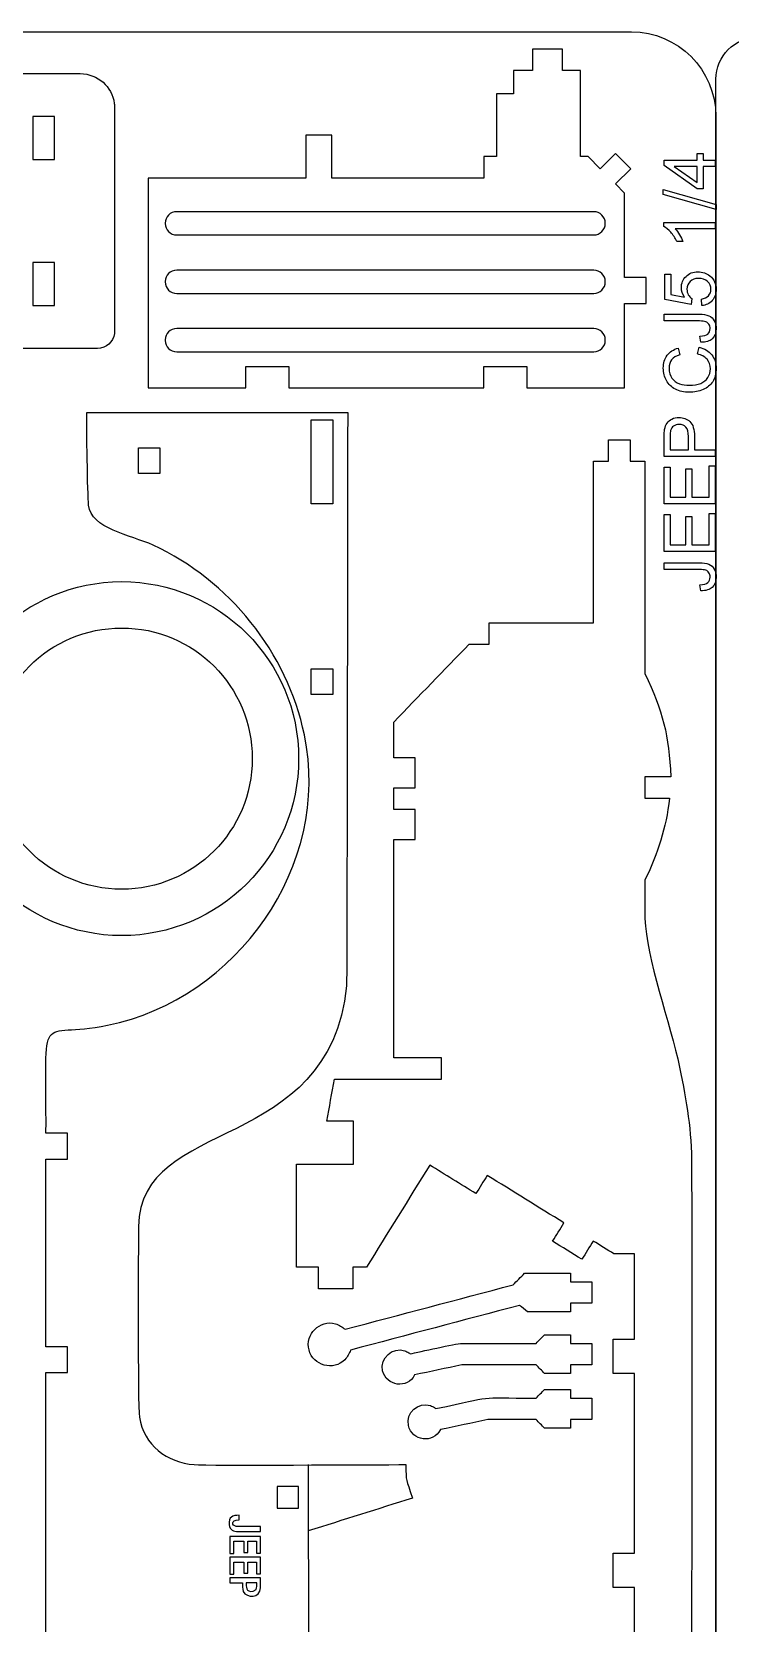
# Model space of a CAD drawing. Extents: x 5 to 585, y 8 to 489.
# Drawn here: x 307.1 to 390, y 109.7 to 298.6 of the extents above; entities that cross this region are included whole.
import ezdxf

# ---------------------------------------------------------------- set-up
doc = ezdxf.new("R2010")
doc.units = 0
doc.layers.get('0').update_dxf_attribs({"linetype": 'CONTINUOUS'})

msp = doc.modelspace()

# ---------------------------------------------------------------- linework, layer by layer
at = {"color": 5}
for p, q in [((208.313075, 298.560168), (378.312975, 298.560168)), ((388.326484, 12.93164), (388.326484, 292.93164)), ((388.313075, 288.560168), (388.313075, 18.560168))]:
    msp.add_line(p, q, dxfattribs=at)
at = {"color": 3}
for p, q in [((370.111456, 296.502455), (366.541056, 296.502455)), ((366.541056, 296.502455), (366.541056, 293.952155)), ((370.111456, 293.952155), (370.111456, 296.502455)), ((366.541056, 293.952155), (364.313556, 293.952155)), ((364.313556, 293.952155), (364.313556, 291.204655)), ((372.247256, 293.952255), (370.111456, 293.952155)), ((372.247256, 283.751255), (372.247256, 293.952255)), ((364.313556, 291.204655), (362.273356, 291.204755)), ((362.273356, 291.204755), (362.273456, 283.751255)), ((316.967975, 289.531868), (316.950575, 262.754168)), ((342.734156, 286.301655), (339.673956, 286.301555)), ((339.673956, 286.301555), (339.673956, 281.201155)), ((342.734156, 281.201155), (342.734156, 286.301655)), ((362.273456, 283.751255), (360.803756, 283.751255)), ((360.803756, 283.751255), (360.803856, 281.201155)), ((373.161456, 283.751255), (372.247256, 283.751255)), ((374.604056, 282.308655), (373.161456, 283.751255)), ((376.407356, 284.111955), (374.604056, 282.308655)), ((378.210656, 282.308655), (376.407356, 284.111955)), ((376.407356, 280.505355), (378.210656, 282.308655)), ((339.673956, 281.201155), (320.948156, 281.201155)), ((320.948156, 281.201155), (320.948156, 256.310855)), ((360.803856, 281.201155), (342.734156, 281.201155)), ((377.489356, 279.423355), (376.407356, 280.505355)), ((377.489256, 269.397255), (377.489356, 279.423355)), ((380.039556, 269.397255), (377.489256, 269.397255)), ((380.039556, 266.337055), (380.039556, 269.397255)), ((377.489356, 256.310855), (377.489256, 266.337055)), ((377.489256, 266.337055), (380.039556, 266.337055)), ((314.928575, 260.980968), (284.072275, 260.998368)), ((332.533156, 256.310855), (332.533256, 258.861155)), ((332.533256, 258.861155), (337.633656, 258.861155)), ((337.633656, 258.861155), (337.633656, 256.310855)), ((360.803756, 256.310855), (360.803856, 258.861155)), ((360.803856, 258.861155), (365.904256, 258.861055)), ((365.904256, 258.861055), (365.904256, 256.310855)), ((320.948156, 256.310855), (332.533156, 256.310855)), ((337.633656, 256.310855), (360.803756, 256.310855)), ((365.904256, 256.310855), (377.489356, 256.310855))]:
    msp.add_line(p, q, dxfattribs=at)
at = {"color": 0}
for p, q in [((382.187075, 282.703268), (382.187075, 283.312868)), ((382.187075, 283.312868), (386.115675, 283.312868)), ((386.115675, 283.312868), (386.115675, 284.134168)), ((386.115675, 284.134168), (386.801475, 284.134168)), ((386.801475, 284.134168), (386.801475, 283.312868)), ((386.801475, 283.312868), (388.249275, 283.312868)), ((388.249275, 283.312868), (388.249275, 282.567768)), ((386.115675, 279.934668), (382.187075, 282.703268)), ((386.115675, 282.567768), (383.387975, 282.567768)), ((383.387975, 282.567768), (386.115675, 280.667068)), ((386.115675, 280.667068), (386.115675, 282.567768)), ((388.249275, 282.567768), (386.801475, 282.567768)), ((386.801475, 282.567768), (386.801475, 279.934668)), ((382.085475, 279.241868), (382.085475, 279.841568)), ((382.085475, 279.841568), (388.350875, 278.080468)), ((386.801475, 279.934668), (386.115675, 279.934668)), ((388.350875, 277.480768), (382.085475, 279.241868)), ((388.350875, 278.080468), (388.350875, 277.480768)), ((382.161675, 275.441668), (382.161675, 275.921468)), ((382.161675, 275.921468), (388.249275, 275.921468)), ((388.249275, 275.921468), (388.249275, 275.176368)), ((388.249275, 275.176368), (383.505075, 275.176368)), ((384.402575, 273.686268), (383.682875, 273.686268)), ((382.263275, 266.785968), (382.263275, 269.791568)), ((382.263275, 269.791568), (382.974475, 269.791568)), ((382.974475, 269.791568), (382.974475, 267.380068)), ((385.379075, 266.201768), (382.263275, 266.785968)), ((382.974475, 267.380068), (384.609975, 267.056868)), ((385.480675, 266.904468), (385.379075, 266.201768)), ((386.657575, 266.066268), (386.598275, 266.845168)), ((382.187075, 264.245868), (382.187075, 265.050168)), ((382.187075, 265.050168), (386.317475, 265.050168)), ((386.365475, 264.245868), (382.187075, 264.245868)), ((383.849375, 261.035568), (384.035675, 260.248168)), ((386.122675, 260.332868), (386.325875, 261.137168)), ((386.527675, 261.722768), (386.428975, 262.442468)), ((382.187075, 248.167568), (382.187075, 250.456468)), ((382.898275, 250.522768), (382.898275, 248.971968)), ((385.065775, 248.971968), (385.065775, 250.538268)), ((385.776975, 250.526968), (385.776975, 248.971968)), ((388.249275, 248.167568), (382.187075, 248.167568)), ((382.898275, 248.971968), (385.065775, 248.971968)), ((385.776975, 248.971968), (388.249275, 248.971968)), ((388.249275, 248.971968), (388.249275, 248.167568)), ((382.187075, 242.537268), (382.187075, 246.914568)), ((382.187075, 246.914568), (382.898275, 246.914568)), ((382.898275, 246.914568), (382.898275, 243.341568)), ((384.760975, 243.341568), (384.760975, 246.685968)), ((384.760975, 246.685968), (385.472175, 246.685968)), ((385.472175, 246.685968), (385.472175, 243.341568)), ((387.538075, 243.341568), (387.538075, 247.058468)), ((387.538075, 247.058468), (388.249275, 247.058468)), ((388.249275, 247.058468), (388.249275, 242.537268)), ((388.249275, 242.537268), (382.187075, 242.537268)), ((382.898275, 243.341568), (384.760975, 243.341568)), ((385.472175, 243.341568), (387.538075, 243.341568)), ((382.187075, 236.889968), (382.187075, 241.267268)), ((382.187075, 241.267268), (382.898275, 241.267268)), ((382.898275, 241.267268), (382.898275, 237.694268)), ((384.760975, 237.694268), (384.760975, 241.038668)), ((384.760975, 241.038668), (385.472175, 241.038668)), ((385.472175, 241.038668), (385.472175, 237.694268)), ((387.538075, 237.694268), (387.538075, 241.411168)), ((387.538075, 241.411168), (388.249275, 241.411168)), ((388.249275, 241.411168), (388.249275, 236.889968)), ((388.249275, 236.889968), (382.187075, 236.889968)), ((382.898275, 237.694268), (384.760975, 237.694268)), ((385.472175, 237.694268), (387.538075, 237.694268)), ((382.187075, 234.756268), (382.187075, 235.560568)), ((382.187075, 235.560568), (386.317475, 235.560568)), ((386.365475, 234.756268), (382.187075, 234.756268)), ((386.527675, 232.233168), (386.428975, 232.952868)), ((334.294075, 121.191668), (331.378075, 121.204168)), ((333.408475, 113.521668), (333.754975, 113.722868))]:
    msp.add_line(p, q, dxfattribs=at)
at = {"color": 7}
for p, q in [((340.302106, 242.530752), (340.302106, 252.503852)), ((340.302106, 252.503852), (342.852106, 252.503852)), ((342.852106, 252.503852), (342.852106, 242.530752)), ((342.852106, 242.530752), (340.302106, 242.530752)), ((336.253275, 125.929068), (336.253275, 123.379068)), ((338.803275, 125.929068), (336.253275, 125.929068)), ((338.803275, 123.379068), (338.803275, 125.929068)), ((336.253275, 123.379068), (338.803275, 123.379068))]:
    msp.add_line(p, q, dxfattribs=at)
at = {"color": 5}
for points in [[(378.312975, 298.560168), (383.813075, 298.560168), (388.313075, 294.060068), (388.313075, 288.560168)], [(388.326484, 292.93164), (388.326484, 295.68164), (390.576484, 297.93164), (393.326484, 297.93164)]]:
    msp.add_open_spline(points, degree=3, dxfattribs=at)
at = {"color": 3}
for points in [[(286.377775, 293.610568), (295.214975, 293.610568), (304.052175, 293.610568), (312.889375, 293.610568)], [(312.889375, 293.610568), (315.001875, 293.541568), (316.666875, 292.087568), (316.933075, 290.064268)], [(316.933075, 290.064268), (316.944675, 289.886768), (316.956375, 289.709368), (316.967975, 289.531868)], [(316.950575, 262.754168), (316.817775, 261.742968), (315.985075, 261.015468), (314.928575, 260.980968)], [(313.884075, 242.391068), (313.757775, 243.752668), (313.632475, 251.767168), (313.681775, 253.398768)], [(313.681775, 253.398768), (323.996775, 253.398768), (334.311875, 253.398768), (344.626875, 253.398768)], [(344.626875, 253.398768), (344.626875, 243.875368), (344.531075, 185.684668), (344.497675, 185.359968)], [(375.584675, 247.610668), (375.584675, 248.460368), (375.584675, 249.310168), (375.584675, 250.159868)], [(375.584675, 250.159868), (376.434375, 250.159868), (377.284175, 250.159868), (378.133875, 250.159868)], [(378.133875, 250.159868), (378.133875, 249.310168), (378.133875, 248.460368), (378.133875, 247.610668)], [(373.809475, 228.440868), (373.809475, 234.830768), (373.809475, 241.220768), (373.809475, 247.610668)], [(373.809475, 247.610668), (374.401175, 247.610668), (374.992975, 247.610668), (375.584675, 247.610668)], [(378.133875, 247.610668), (378.725675, 247.610668), (379.317375, 247.610668), (379.909175, 247.610668)], [(379.909175, 247.610668), (379.909175, 239.206668), (379.909175, 230.802568), (379.909175, 222.398568)], [(321.548575, 237.636068), (318.825575, 238.886168), (314.145975, 239.566768), (313.884075, 242.391068)], [(339.487475, 215.151868), (337.451575, 224.872668), (330.574575, 233.492268), (321.548575, 237.636068)], [(296.809675, 212.315168), (296.809675, 223.913068), (306.211775, 233.315168), (317.809675, 233.315168)], [(317.809675, 233.315168), (329.407575, 233.315168), (338.809675, 223.913068), (338.809675, 212.315168)], [(302.309675, 212.315168), (302.309675, 220.875568), (309.249275, 227.815168), (317.809675, 227.815168)], [(317.809675, 227.815168), (326.370075, 227.815168), (333.309675, 220.875568), (333.309675, 212.315168)], [(361.405975, 225.891668), (361.405975, 226.741368), (361.405975, 227.591168), (361.405975, 228.440868)], [(361.405975, 228.440868), (365.540475, 228.440868), (369.674975, 228.440868), (373.809475, 228.440868)], [(350.086875, 216.652668), (353.070075, 219.732368), (356.053175, 222.811968), (359.036375, 225.891668)], [(359.036375, 225.891668), (359.826275, 225.891668), (360.616075, 225.891668), (361.405975, 225.891668)], [(379.909175, 222.398568), (382.024275, 218.010068), (382.769175, 215.029868), (382.968175, 210.162368)], [(350.086875, 212.397968), (350.086875, 213.816168), (350.086875, 215.234468), (350.086875, 216.652668)], [(316.135175, 180.675368), (331.496875, 183.837168), (342.750575, 199.571468), (339.487475, 215.151868)], [(317.809675, 191.315168), (306.211775, 191.315168), (296.809675, 200.717268), (296.809675, 212.315168)], [(317.809675, 196.815168), (309.249275, 196.815168), (302.309675, 203.754768), (302.309675, 212.315168)], [(333.309675, 212.315168), (333.309675, 203.754768), (326.370075, 196.815168), (317.809675, 196.815168)], [(338.809675, 212.315168), (338.809675, 200.717268), (329.407575, 191.315168), (317.809675, 191.315168)], [(352.636075, 212.397868), (351.786375, 212.397868), (350.936575, 212.397968), (350.086875, 212.397968)], [(352.636075, 208.829068), (352.636075, 210.018668), (352.636075, 211.208268), (352.636075, 212.397868)], [(382.968175, 210.162368), (381.948475, 210.162368), (380.928875, 210.162368), (379.909175, 210.162368)], [(379.909175, 210.162368), (379.909175, 209.312668), (379.909175, 208.462968), (379.909175, 207.613268)], [(350.086875, 206.279868), (350.086875, 207.129568), (350.086875, 207.979368), (350.086875, 208.829068)], [(350.086875, 208.829068), (350.936575, 208.829068), (351.786375, 208.829068), (352.636075, 208.829068)], [(352.636075, 206.279868), (351.786375, 206.279868), (350.936575, 206.279868), (350.086875, 206.279868)], [(352.636075, 202.710968), (352.636075, 203.900568), (352.636075, 205.090268), (352.636075, 206.279868)], [(379.909175, 207.613268), (380.882375, 207.613268), (381.855675, 207.613268), (382.828875, 207.613268)], [(382.828875, 207.613268), (382.384175, 204.000768), (381.480275, 201.185868), (379.909175, 197.926068)], [(350.086875, 176.811368), (350.086875, 185.444568), (350.086975, 194.077768), (350.086975, 202.710968)], [(350.086975, 202.710968), (350.936675, 202.710968), (351.786375, 202.710968), (352.636075, 202.710968)], [(379.909175, 197.926068), (379.909175, 196.396468), (379.909175, 194.866868), (379.909175, 193.337268)], [(379.909175, 193.337268), (380.004175, 188.835768), (382.981175, 180.713868), (384.006775, 175.711168)], [(344.497675, 185.359968), (342.422875, 165.186268), (319.939175, 169.937968), (319.801875, 156.788468)], [(308.826075, 167.859368), (308.871375, 183.307768), (307.697275, 178.938668), (316.135175, 180.675368)], [(355.746375, 176.811368), (353.859875, 176.811368), (351.973375, 176.811368), (350.086875, 176.811368)], [(355.746375, 174.262168), (355.746375, 175.111868), (355.746375, 175.961668), (355.746375, 176.811368)], [(384.006775, 175.711168), (384.891075, 171.397468), (385.428275, 168.336168), (385.440975, 163.862968)], [(342.154975, 169.299768), (342.453875, 170.953868), (342.752875, 172.608068), (343.051775, 174.262168)], [(343.051775, 174.262168), (347.283275, 174.262168), (351.514875, 174.262168), (355.746375, 174.262168)], [(345.312375, 169.299768), (344.259875, 169.299768), (343.207475, 169.299768), (342.154975, 169.299768)], [(345.312375, 164.201468), (345.312375, 165.900868), (345.312375, 167.600368), (345.312375, 169.299768)], [(311.375675, 167.859368), (310.525775, 167.859368), (309.675975, 167.859368), (308.826075, 167.859368)], [(311.375675, 164.799868), (311.375675, 165.819668), (311.375675, 166.839568), (311.375675, 167.859368)], [(308.826075, 142.518868), (308.826075, 149.945868), (308.826075, 157.372868), (308.826075, 164.799868)], [(308.826075, 164.799868), (309.675975, 164.799868), (310.525775, 164.799868), (311.375675, 164.799868)], [(338.560475, 151.957668), (338.560475, 156.038968), (338.560475, 160.120168), (338.560475, 164.201468)], [(338.560475, 164.201468), (340.811075, 164.201468), (343.061775, 164.201468), (345.312375, 164.201468)], [(354.365475, 164.083368), (351.862375, 160.041468), (349.359375, 155.999568), (346.856275, 151.957668)], [(359.843575, 160.690668), (358.017575, 161.821568), (356.191475, 162.952468), (354.365475, 164.083368)], [(361.185675, 162.857968), (360.738275, 162.135568), (360.290975, 161.413068), (359.843575, 160.690668)], [(370.295475, 157.216468), (367.258875, 159.096968), (364.222275, 160.977468), (361.185675, 162.857968)], [(385.440975, 163.862968), (385.500175, 143.033068), (385.440975, 122.202968), (385.440975, 101.372968)], [(319.801875, 156.788468), (319.781975, 154.882268), (319.692475, 135.530468), (319.910975, 134.182268)], [(368.953275, 155.049168), (369.400675, 155.771568), (369.848075, 156.494068), (370.295475, 157.216468)], [(372.421875, 152.901168), (371.265675, 153.617168), (370.109475, 154.333168), (368.953275, 155.049168)], [(373.764075, 155.068368), (373.316675, 154.345968), (372.869275, 153.623568), (372.421875, 152.901168)], [(376.224675, 153.544668), (375.404475, 154.052568), (374.584275, 154.560468), (373.764075, 155.068368)], [(378.664375, 153.544668), (377.851175, 153.544668), (377.037875, 153.544668), (376.224675, 153.544668)], [(378.664375, 143.426468), (378.664375, 146.799168), (378.664375, 150.171968), (378.664375, 153.544668)], [(341.178875, 151.957668), (340.306075, 151.957668), (339.433275, 151.957668), (338.560475, 151.957668)], [(341.178875, 149.408568), (341.178875, 150.258268), (341.178875, 151.107968), (341.178875, 151.957668)], [(346.856275, 151.957668), (346.323375, 151.957668), (345.790475, 151.957668), (345.257575, 151.957668)], [(345.257575, 151.957668), (345.257575, 151.107968), (345.257575, 150.258268), (345.257575, 149.408568)], [(364.253975, 149.867568), (364.711875, 150.328568), (365.169775, 150.789668), (365.627675, 151.250668)], [(365.627675, 151.250668), (367.437675, 151.250768), (369.247575, 151.250768), (371.057475, 151.250868)], [(371.057475, 151.250868), (371.057575, 150.910968), (371.057475, 150.571068), (371.057475, 150.231168)], [(345.257575, 149.408568), (343.897975, 149.408568), (342.538475, 149.408568), (341.178875, 149.408568)], [(344.314275, 144.592168), (350.960775, 146.350668), (357.607375, 148.109168), (364.253975, 149.867568)], [(371.057475, 150.231168), (371.907275, 150.231168), (372.757075, 150.231268), (373.606775, 150.231168)], [(373.606775, 150.231168), (373.606775, 149.381468), (373.606775, 148.531768), (373.606775, 147.682068)], [(365.037375, 147.437968), (358.346975, 145.667868), (351.656575, 143.897868), (344.966175, 142.127868)], [(365.959275, 146.662168), (365.651975, 146.920768), (365.344675, 147.179268), (365.037375, 147.437968)], [(373.606775, 147.682068), (372.757075, 147.682068), (371.907375, 147.681968), (371.057575, 147.681968)], [(371.057575, 147.681968), (371.057675, 147.342068), (371.057675, 147.002068), (371.057675, 146.662168)], [(340.041575, 142.143468), (339.548075, 144.008568), (341.311575, 145.760768), (343.173475, 145.255468)], [(371.057675, 146.662168), (369.358175, 146.662268), (367.658775, 146.662168), (365.959275, 146.662168)], [(343.173475, 145.255468), (343.648975, 145.126468), (343.966875, 144.860368), (344.314275, 144.592168)], [(366.978875, 142.928868), (367.318775, 143.268768), (367.658575, 143.608568), (367.998475, 143.948468)], [(367.998475, 143.948468), (369.018175, 143.948468), (370.037875, 143.948468), (371.057575, 143.948468)], [(371.057575, 143.948468), (371.057575, 143.608568), (371.057575, 143.268768), (371.057575, 142.928868)], [(311.375675, 142.518868), (310.525775, 142.518868), (309.675975, 142.518868), (308.826075, 142.518868)], [(311.375675, 139.459368), (311.375675, 140.479168), (311.375675, 141.499068), (311.375675, 142.518868)], [(344.302775, 140.987168), (342.934475, 139.626968), (340.534975, 140.278368), (340.041575, 142.143468)], [(344.966175, 142.127868), (344.796875, 141.722968), (344.652175, 141.334368), (344.302775, 140.987168)], [(348.773975, 139.682968), (348.453275, 141.192868), (349.930775, 142.523468), (351.398975, 142.046468)], [(351.398975, 142.046468), (351.559075, 141.970068), (351.719275, 141.893768), (351.879375, 141.817368)], [(351.879375, 141.817368), (351.932875, 141.771668), (351.986475, 141.725968), (352.039975, 141.680268)], [(352.039975, 141.680268), (353.095275, 141.904568), (357.434475, 142.889668), (358.182175, 142.928868)], [(358.182175, 142.928868), (361.114375, 142.928868), (364.046675, 142.928868), (366.978875, 142.928868)], [(371.057575, 142.928868), (371.907275, 142.928868), (372.757075, 142.928868), (373.606775, 142.928868)], [(373.606775, 142.928868), (373.606775, 142.079168), (373.606775, 141.229368), (373.606775, 140.379668)], [(376.115175, 139.347668), (376.115175, 140.707268), (376.115175, 142.066868), (376.115175, 143.426468)], [(376.115175, 143.426468), (376.964875, 143.426468), (377.814675, 143.426468), (378.664375, 143.426468)], [(358.182175, 140.379668), (356.311475, 139.982068), (354.440675, 139.584368), (352.569975, 139.186768)], [(366.978875, 140.379668), (364.046675, 140.379668), (361.114375, 140.379668), (358.182175, 140.379668)], [(367.998475, 139.360068), (367.658575, 139.699968), (367.318775, 140.039768), (366.978875, 140.379668)], [(373.606775, 140.379668), (372.757075, 140.379668), (371.907275, 140.379668), (371.057575, 140.379668)], [(371.057575, 140.379668), (371.057575, 140.039768), (371.057575, 139.699968), (371.057575, 139.360068)], [(308.826075, 105.753668), (308.826075, 116.988868), (308.826075, 128.224168), (308.826075, 139.459368)], [(308.826075, 139.459368), (309.675975, 139.459368), (310.525775, 139.459368), (311.375675, 139.459368)], [(352.569975, 139.186768), (351.761875, 137.493168), (349.168275, 137.826468), (348.773975, 139.682968)], [(371.057575, 139.360068), (370.037875, 139.360068), (369.018175, 139.360068), (367.998475, 139.360068)], [(378.664375, 139.347668), (377.814675, 139.347668), (376.964875, 139.347668), (376.115175, 139.347668)], [(378.664375, 118.036568), (378.664375, 125.140268), (378.664375, 132.243968), (378.664375, 139.347668)], [(351.833075, 133.185968), (351.512275, 134.695468), (352.990175, 136.026868), (354.457975, 135.549568)], [(355.098975, 135.183368), (362.356275, 136.726168), (359.559575, 136.432168), (366.978875, 136.432268)], [(366.978875, 136.432268), (367.318675, 136.772168), (367.658575, 137.111968), (367.998475, 137.451968)], [(367.998475, 137.451968), (369.018075, 137.451968), (370.037875, 137.452068), (371.057475, 137.452068)], [(371.057475, 137.452068), (371.057575, 137.112168), (371.057575, 136.772168), (371.057575, 136.432268)], [(371.057575, 136.432268), (371.907375, 136.432268), (372.757075, 136.432468), (373.606775, 136.432368)], [(373.606775, 136.432368), (373.606775, 135.582668), (373.606775, 134.732968), (373.606775, 133.883268)], [(319.910975, 134.182268), (320.455275, 130.823968), (323.152375, 128.811968), (326.422575, 128.534668)], [(354.457975, 135.549568), (354.618175, 135.473168), (354.778375, 135.396768), (354.938475, 135.320368)], [(354.938475, 135.320368), (354.991975, 135.274668), (355.045475, 135.229068), (355.098975, 135.183368)], [(355.629075, 132.689768), (354.822375, 130.998068), (352.227975, 131.327668), (351.833075, 133.185968)], [(361.241375, 133.882968), (359.370575, 133.485268), (357.499775, 133.087568), (355.629075, 132.689768)], [(366.978875, 133.883168), (365.066375, 133.883068), (363.153775, 133.882968), (361.241375, 133.882968)], [(367.998575, 132.863368), (367.658675, 133.203368), (367.318775, 133.543168), (366.978875, 133.883168)], [(371.057675, 132.863568), (370.037975, 132.863468), (369.018175, 132.863368), (367.998575, 132.863368)], [(373.606775, 133.883268), (372.757075, 133.883268), (371.907375, 133.883168), (371.057575, 133.883168)], [(371.057575, 133.883168), (371.057675, 133.543268), (371.057575, 133.203468), (371.057675, 132.863568)], [(326.422575, 128.534668), (327.941175, 128.405868), (347.940475, 128.534668), (351.543675, 128.534668)], [(351.543675, 128.534668), (351.543675, 126.337268), (351.543275, 126.994068), (352.308475, 124.560368)], [(352.308475, 124.560368), (348.191575, 123.265968), (344.074775, 121.971668), (339.957875, 120.677268)], [(339.957875, 120.677268), (339.957875, 96.770668), (340.165475, 72.221668), (339.957875, 48.468568)], [(376.115175, 113.957868), (376.115175, 115.317468), (376.115175, 116.676968), (376.115175, 118.036568)], [(376.115175, 118.036568), (376.964875, 118.036568), (377.814675, 118.036568), (378.664375, 118.036568)], [(378.664375, 113.957868), (377.814675, 113.957868), (376.964875, 113.957868), (376.115175, 113.957868)], [(378.664375, 101.257968), (378.664375, 105.491268), (378.664375, 109.724568), (378.664375, 113.957868)]]:
    msp.add_open_spline(points, degree=3, dxfattribs=at)
at = {"color": 7}
for points in [[(309.830275, 288.512168), (308.980575, 288.512168), (308.130875, 288.512168), (307.281175, 288.512168)], [(307.281175, 288.512168), (307.281175, 286.812668), (307.281175, 285.113268), (307.281175, 283.413768)], [(309.830275, 283.413768), (309.830275, 285.113268), (309.830275, 286.812668), (309.830275, 288.512168)], [(307.281175, 283.413768), (308.130875, 283.413768), (308.980575, 283.413768), (309.830275, 283.413768)], [(309.830275, 271.177768), (308.980575, 271.177768), (308.130875, 271.177768), (307.281175, 271.177768)], [(307.281175, 271.177768), (307.281175, 269.478268), (307.281175, 267.778868), (307.281175, 266.079368)], [(309.830275, 266.079368), (309.830275, 267.778868), (309.830275, 269.478268), (309.830275, 271.177768)], [(307.281175, 266.079368), (308.130875, 266.079368), (308.980575, 266.079368), (309.830275, 266.079368)], [(319.801875, 246.143368), (319.801875, 247.163268), (319.801875, 248.183068), (319.801875, 249.202968)], [(319.801875, 249.202968), (320.651775, 249.202968), (321.501575, 249.202968), (322.351475, 249.202968)], [(322.351475, 249.202968), (322.351475, 248.183068), (322.351475, 247.163268), (322.351475, 246.143368)], [(322.351475, 246.143368), (321.501575, 246.143368), (320.651775, 246.143368), (319.801875, 246.143368)], [(340.305375, 219.919468), (340.305375, 220.939268), (340.305375, 221.959168), (340.305375, 222.978968)], [(340.305375, 222.978968), (341.155275, 222.978968), (342.005075, 222.978968), (342.854975, 222.978968)], [(342.854975, 222.978968), (342.854975, 221.959168), (342.854975, 220.939268), (342.854975, 219.919468)], [(342.854975, 219.919468), (342.005075, 219.919468), (341.155275, 219.919468), (340.305375, 219.919468)]]:
    msp.add_open_spline(points, degree=3, dxfattribs=at)
at = {"color": 0}
for points in [[(324.335556, 277.214155), (323.591956, 277.214155), (322.985556, 276.607755), (322.985556, 275.864155)], [(322.985556, 275.864155), (322.985556, 275.846455), (322.985556, 275.828655), (322.985556, 275.810955)], [(322.985556, 275.810955), (322.985556, 275.067355), (323.591956, 274.460955), (324.335556, 274.460955)], [(373.842756, 277.214155), (357.340356, 277.214155), (340.837956, 277.214155), (324.335556, 277.214155)], [(375.192756, 275.864155), (375.192756, 276.607755), (374.586356, 277.214155), (373.842756, 277.214155)], [(373.842756, 274.460955), (374.586356, 274.460955), (375.192756, 275.067355), (375.192756, 275.810955)], [(375.192756, 275.810955), (375.192756, 275.828655), (375.192756, 275.846455), (375.192756, 275.864155)], [(324.335556, 274.460955), (340.837956, 274.460955), (357.340356, 274.460955), (373.842756, 274.460955)], [(382.971675, 274.778468), (382.693675, 275.090368), (382.424175, 275.311868), (382.161675, 275.441668)], [(383.682875, 273.686268), (383.488175, 274.102568), (383.251075, 274.466668), (382.971675, 274.778468)], [(383.505075, 275.176368), (383.677275, 274.997168), (383.847975, 274.761568), (384.018775, 274.470868)], [(384.018775, 274.470868), (384.189475, 274.180168), (384.317875, 273.917668), (384.402575, 273.686268)], [(324.335556, 270.280255), (323.591956, 270.280255), (322.985556, 269.673855), (322.985556, 268.930255)], [(373.842756, 270.280255), (357.340356, 270.280255), (340.837956, 270.280255), (324.335556, 270.280255)], [(375.192756, 268.930255), (375.192756, 269.673855), (374.586356, 270.280255), (373.842756, 270.280255)], [(384.777975, 269.534768), (385.144775, 269.897468), (385.616175, 270.079468), (386.191875, 270.079468)], [(386.191875, 270.079468), (386.740775, 270.079468), (387.214975, 269.920068), (387.614275, 269.601068)], [(322.985556, 268.930255), (322.985556, 268.912555), (322.985556, 268.894855), (322.985556, 268.877155)], [(322.985556, 268.877155), (322.985556, 268.133555), (323.591956, 267.527155), (324.335556, 267.527155)], [(373.842756, 267.527155), (374.586356, 267.527155), (375.192756, 268.133555), (375.192756, 268.877155)], [(375.192756, 268.877155), (375.192756, 268.894855), (375.192756, 268.912555), (375.192756, 268.930255)], [(384.227575, 268.198468), (384.227575, 268.726268), (384.411075, 269.172168), (384.777975, 269.534768)], [(384.609975, 267.056868), (384.354575, 267.419568), (384.227575, 267.800568), (384.227575, 268.198468)], [(385.256275, 268.939268), (385.010775, 268.703668), (384.887975, 268.391768), (384.887975, 268.003768)], [(386.260975, 269.292068), (385.836275, 269.292068), (385.501875, 269.174968), (385.256275, 268.939268)], [(387.336275, 268.923768), (387.065375, 269.169268), (386.706875, 269.292068), (386.260975, 269.292068)], [(387.741275, 268.010768), (387.741275, 268.373468), (387.605775, 268.676868), (387.336275, 268.923768)], [(387.614275, 269.601068), (388.105375, 269.213068), (388.350875, 268.682468), (388.350875, 268.010768)], [(324.335556, 267.527155), (340.837956, 267.527155), (357.340356, 267.527155), (373.842756, 267.527155)], [(384.887975, 268.003768), (384.887975, 267.762468), (384.943075, 267.546568), (385.053075, 267.354668)], [(385.053075, 267.354668), (385.163175, 267.164168), (385.305675, 267.014568), (385.480675, 266.904468)], [(386.598275, 266.845168), (386.977875, 266.903068), (387.262875, 267.037068), (387.454775, 267.245968)], [(387.886575, 266.663168), (387.577575, 266.314668), (387.168375, 266.115668), (386.657575, 266.066268)], [(387.454775, 267.245968), (387.645275, 267.454768), (387.741275, 267.710268), (387.741275, 268.010768)], [(388.350875, 268.010768), (388.350875, 267.460468), (388.195675, 267.011668), (387.886575, 266.663168)], [(386.317475, 265.050168), (386.824075, 265.050168), (387.216375, 264.989568), (387.495775, 264.866768)], [(387.495775, 264.866768), (387.773775, 264.743968), (387.985375, 264.550668), (388.132175, 264.283968)], [(324.335556, 263.346555), (323.591956, 263.346555), (322.985556, 262.740155), (322.985556, 261.996555)], [(373.842756, 263.346555), (357.340356, 263.346555), (340.837956, 263.346555), (324.335556, 263.346555)], [(375.192756, 261.996555), (375.192756, 262.740155), (374.586356, 263.346555), (373.842756, 263.346555)], [(387.124575, 264.164068), (386.966575, 264.219068), (386.712575, 264.245868), (386.365475, 264.245868)], [(386.428975, 262.442468), (386.893175, 262.462268), (387.210675, 262.548268), (387.382875, 262.702068)], [(387.501375, 263.862068), (387.408275, 264.007368), (387.282675, 264.108968), (387.124575, 264.164068)], [(387.382875, 262.702068), (387.553575, 262.855968), (387.639675, 263.070468), (387.639675, 263.342768)], [(387.639675, 263.342768), (387.639675, 263.543168), (387.593075, 263.716668), (387.501375, 263.862068)], [(388.350875, 263.349868), (388.350875, 262.817868), (388.198475, 262.411468), (387.892275, 262.129168)], [(388.132175, 264.283968), (388.277475, 264.018668), (388.350875, 263.706868), (388.350875, 263.349868)], [(322.985556, 261.996555), (322.985556, 261.978855), (322.985556, 261.961155), (322.985556, 261.943455)], [(322.985556, 261.943455), (322.985556, 261.199855), (323.591956, 260.593455), (324.335556, 260.593455)], [(373.842756, 260.593455), (374.586356, 260.593455), (375.192756, 261.199855), (375.192756, 261.943455)], [(375.192756, 261.943455), (375.192756, 261.961155), (375.192756, 261.978855), (375.192756, 261.996555)], [(382.548375, 260.171968), (382.857375, 260.585368), (383.290575, 260.873268), (383.849375, 261.035568)], [(386.325875, 261.137168), (386.984875, 260.969268), (387.485875, 260.667268), (387.831575, 260.231268)], [(387.892275, 262.129168), (387.586075, 261.846968), (387.131675, 261.711468), (386.527675, 261.722768)], [(324.335556, 260.593455), (340.837956, 260.593455), (357.340356, 260.593455), (373.842756, 260.593455)], [(382.085475, 258.643668), (382.085475, 259.250468), (382.239375, 259.759868), (382.548375, 260.171968)], [(383.073275, 259.637168), (382.871475, 259.370468), (382.771275, 259.034568), (382.771275, 258.629568)], [(384.035675, 260.248168), (383.595375, 260.108468), (383.273675, 259.903868), (383.073275, 259.637168)], [(387.276975, 259.702068), (387.017375, 260.012468), (386.633575, 260.222768), (386.122675, 260.332868)], [(387.665075, 258.564668), (387.665075, 259.013468), (387.535275, 259.391568), (387.276975, 259.702068)], [(387.831575, 260.231268), (388.177275, 259.795168), (388.350875, 259.261768), (388.350875, 258.630968)], [(382.450975, 257.176168), (382.206875, 257.620668), (382.085475, 258.110268), (382.085475, 258.643668)], [(383.522075, 256.147468), (383.052175, 256.388768), (382.695075, 256.731668), (382.450975, 257.176168)], [(382.771275, 258.629568), (382.771275, 258.165368), (382.882775, 257.775868), (383.105775, 257.464068)], [(383.105775, 257.464068), (383.328675, 257.152168), (383.629275, 256.932068), (384.004675, 256.806468)], [(385.168775, 256.615968), (385.683875, 256.615968), (386.133975, 256.690768), (386.517875, 256.840268)], [(386.517875, 256.840268), (386.903075, 256.989868), (387.189575, 257.222768), (387.380075, 257.538768)], [(387.951575, 257.039268), (387.686275, 256.630068), (387.300975, 256.319568), (386.797275, 256.106568)], [(387.380075, 257.538768), (387.570575, 257.854868), (387.665075, 258.196368), (387.665075, 258.564668)], [(388.350875, 258.630968), (388.350875, 257.979068), (388.218275, 257.448468), (387.951575, 257.039268)], [(385.173075, 255.786168), (384.542275, 255.786168), (383.991975, 255.906168), (383.522075, 256.147468)], [(384.004675, 256.806468), (384.381375, 256.679468), (384.769475, 256.615968), (385.168775, 256.615968)], [(386.797275, 256.106568), (386.292075, 255.893468), (385.751575, 255.786168), (385.173075, 255.786168)], [(382.187075, 250.456468), (382.187075, 250.858568), (382.206875, 251.166268), (382.244975, 251.379268)], [(382.244975, 251.379268), (382.294375, 251.677068), (382.388875, 251.926868), (382.527175, 252.128568)], [(382.527175, 252.128568), (382.666875, 252.330368), (382.861675, 252.492668), (383.111375, 252.615468)], [(382.951975, 251.270668), (382.916675, 251.135168), (382.898275, 250.885368), (382.898275, 250.522768)], [(383.310375, 251.777268), (383.129775, 251.648868), (383.009775, 251.479468), (382.951975, 251.270668)], [(383.111375, 252.615468), (383.361175, 252.738168), (383.636375, 252.798868), (383.936875, 252.798868)], [(383.960875, 251.969168), (383.708275, 251.969168), (383.490975, 251.905668), (383.310375, 251.777268)], [(383.936875, 252.798868), (384.450575, 252.798868), (384.886575, 252.635168), (385.242175, 252.306368)], [(384.776475, 251.643168), (384.583175, 251.860468), (384.312275, 251.969168), (383.960875, 251.969168)], [(385.065775, 250.538268), (385.065775, 251.057568), (384.969875, 251.424468), (384.776475, 251.643168)], [(385.242175, 252.306368), (385.599175, 251.979068), (385.776975, 251.384968), (385.776975, 250.526968)], [(386.317475, 235.560568), (386.824075, 235.560568), (387.216375, 235.499968), (387.495775, 235.377168)], [(387.124575, 234.674468), (386.966575, 234.729468), (386.712575, 234.756268), (386.365475, 234.756268)], [(387.501375, 234.372468), (387.408275, 234.517768), (387.282675, 234.619368), (387.124575, 234.674468)], [(387.495775, 235.377168), (387.773775, 235.254368), (387.985375, 235.061068), (388.132175, 234.794368)], [(387.639675, 233.853168), (387.639675, 234.053568), (387.593075, 234.227068), (387.501375, 234.372468)], [(388.132175, 234.794368), (388.277475, 234.529068), (388.350875, 234.217268), (388.350875, 233.860268)], [(386.428975, 232.952868), (386.893175, 232.972668), (387.210675, 233.058668), (387.382875, 233.212468)], [(387.892275, 232.639568), (387.586075, 232.357368), (387.131675, 232.221868), (386.527675, 232.233168)], [(387.382875, 233.212468), (387.553575, 233.366368), (387.639675, 233.580868), (387.639675, 233.853168)], [(388.350875, 233.860268), (388.350875, 233.328268), (388.198475, 232.921868), (387.892275, 232.639568)], [(339.957875, 128.534668), (339.957875, 125.915568), (339.957875, 123.296368), (339.957875, 120.677268)], [(331.733775, 122.525668), (331.005975, 122.525668), (330.441675, 122.346168), (330.571575, 121.392668)], [(330.571575, 121.392668), (330.654775, 120.781768), (331.088175, 120.614068), (331.641475, 120.606668)], [(331.378075, 121.204168), (330.939975, 121.271768), (330.634775, 121.971568), (331.733775, 121.971568)], [(331.733775, 121.971568), (331.733775, 122.156268), (331.733775, 122.340968), (331.733775, 122.525668)], [(334.294075, 120.606668), (334.294075, 120.801668), (334.294075, 120.996668), (334.294075, 121.191668)], [(334.294075, 120.027068), (333.072975, 120.027068), (331.851875, 120.027068), (330.630775, 120.027068)], [(330.630775, 120.027068), (330.630775, 119.353168), (330.630775, 118.679368), (330.630775, 118.005468)], [(331.123375, 118.005468), (331.123375, 118.484368), (331.123375, 118.963268), (331.123375, 119.442168)], [(331.123375, 119.442168), (331.513275, 119.442168), (331.903175, 119.442168), (332.293075, 119.442168)], [(331.641475, 120.606668), (332.525675, 120.606668), (333.409875, 120.606668), (334.294075, 120.606668)], [(332.293075, 119.442168), (332.293075, 119.004268), (332.293075, 118.566468), (332.293075, 118.128568)], [(332.785675, 118.128568), (332.785675, 118.566468), (332.785675, 119.004268), (332.785675, 119.442168)], [(332.785675, 119.442168), (333.124275, 119.442168), (333.462875, 119.442168), (333.801475, 119.442168)], [(333.801475, 119.442168), (333.801475, 118.976968), (333.801475, 118.511668), (333.801475, 118.046468)], [(334.294075, 118.046468), (334.294075, 118.706668), (334.294075, 119.366868), (334.294075, 120.027068)], [(330.630775, 118.005468), (330.794975, 118.005468), (330.959175, 118.005468), (331.123375, 118.005468)], [(334.294075, 117.559068), (333.072975, 117.559068), (331.851875, 117.559068), (330.630775, 117.559068)], [(330.630775, 117.559068), (330.630775, 116.885268), (330.630775, 116.211368), (330.630775, 115.537568)], [(332.293075, 118.128568), (332.457275, 118.128568), (332.621475, 118.128568), (332.785675, 118.128568)], [(333.801475, 118.046468), (333.965675, 118.046468), (334.129875, 118.046468), (334.294075, 118.046468)], [(334.294075, 115.578568), (334.294075, 116.238768), (334.294075, 116.898868), (334.294075, 117.559068)], [(330.630775, 115.537568), (330.794975, 115.537568), (330.959175, 115.537568), (331.123375, 115.537568)], [(331.123375, 115.537568), (331.123375, 116.016468), (331.123375, 116.495268), (331.123375, 116.974168)], [(331.123375, 116.974168), (331.513275, 116.974168), (331.903175, 116.974168), (332.293075, 116.974168)], [(332.293075, 116.974168), (332.293075, 116.536368), (332.293075, 116.098468), (332.293075, 115.660668)], [(332.293075, 115.660668), (332.457275, 115.660668), (332.621475, 115.660668), (332.785675, 115.660668)], [(332.785675, 115.660668), (332.785675, 116.098468), (332.785675, 116.536368), (332.785675, 116.974168)], [(332.785675, 116.974168), (333.124275, 116.974168), (333.462875, 116.974168), (333.801475, 116.974168)], [(333.801475, 116.974168), (333.801475, 116.508968), (333.801475, 116.043768), (333.801475, 115.578568)], [(333.801475, 115.578568), (333.965675, 115.578568), (334.129875, 115.578568), (334.294075, 115.578568)], [(334.294075, 115.091168), (333.072975, 115.091168), (331.851875, 115.091168), (330.630775, 115.091168)], [(330.630775, 115.091168), (330.630775, 114.896268), (330.630775, 114.701268), (330.630775, 114.506368)], [(330.630775, 114.506368), (331.135275, 114.506368), (331.639775, 114.506368), (332.144275, 114.506368)], [(332.144275, 114.506368), (332.144275, 114.146168), (332.109575, 113.837368), (332.234475, 113.498468)], [(332.234475, 113.498468), (332.647675, 112.647268), (334.273175, 112.654868), (334.294075, 113.931668)], [(332.585475, 114.506368), (332.585475, 114.110768), (332.499675, 113.352568), (333.408475, 113.521668)], [(333.852875, 114.506368), (333.430375, 114.506368), (333.007975, 114.506368), (332.585475, 114.506368)], [(333.754975, 113.722868), (333.888375, 113.948268), (333.852875, 114.225868), (333.852875, 114.506368)], [(334.294075, 113.931668), (334.294075, 114.318168), (334.294075, 114.704668), (334.294075, 115.091168)]]:
    msp.add_open_spline(points, degree=3, dxfattribs=at)

doc.saveas('drawing.dxf')
